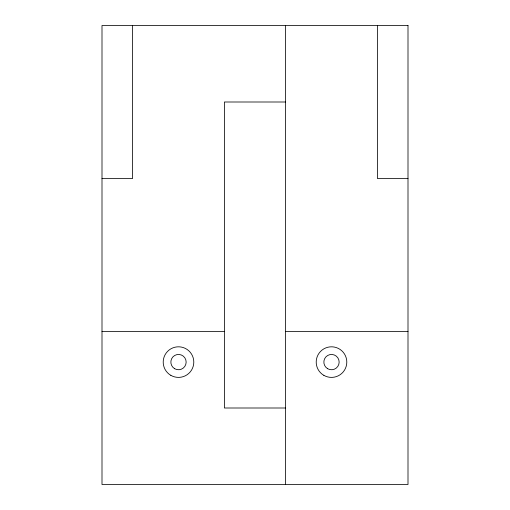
<?xml version="1.0" encoding="UTF-8"?>
<svg xmlns="http://www.w3.org/2000/svg" width="510" height="510" viewBox="0 0 510 510"><rect width="100%" height="100%" fill="white"/><g stroke="black" fill="none" stroke-linecap="round" stroke-linejoin="round"><path stroke-width="0.76" d="M285.6 102L224.4 102L224.4 408L285.6 408M102 178.5L132.6 178.5L132.6 25.5M408 178.5L377.4 178.5L377.4 25.5M102 331.5L224.4 331.5M285.6 331.5L408 331.5M285.6 25.5L285.6 484.5M408 25.5L102 25.5L102 484.5L408 484.5L408 25.5M323.85 375.347A15.3 15.3 0 0 0 346.8 362.1A15.3 15.3 0 0 0 323.85 348.853A15.3 15.3 0 0 0 323.85 375.347M170.85 375.347A15.3 15.3 0 0 0 193.8 362.1A15.3 15.3 0 0 0 170.85 348.853A15.3 15.3 0 0 0 170.85 375.347M327.675 368.724A7.65 7.65 0 0 0 339.15 362.1A7.65 7.65 0 0 0 327.675 355.476A7.65 7.65 0 0 0 327.675 368.724M174.675 368.724A7.65 7.65 0 0 0 186.15 362.1A7.65 7.65 0 0 0 174.675 355.476A7.65 7.65 0 0 0 174.675 368.724"/></g></svg>
